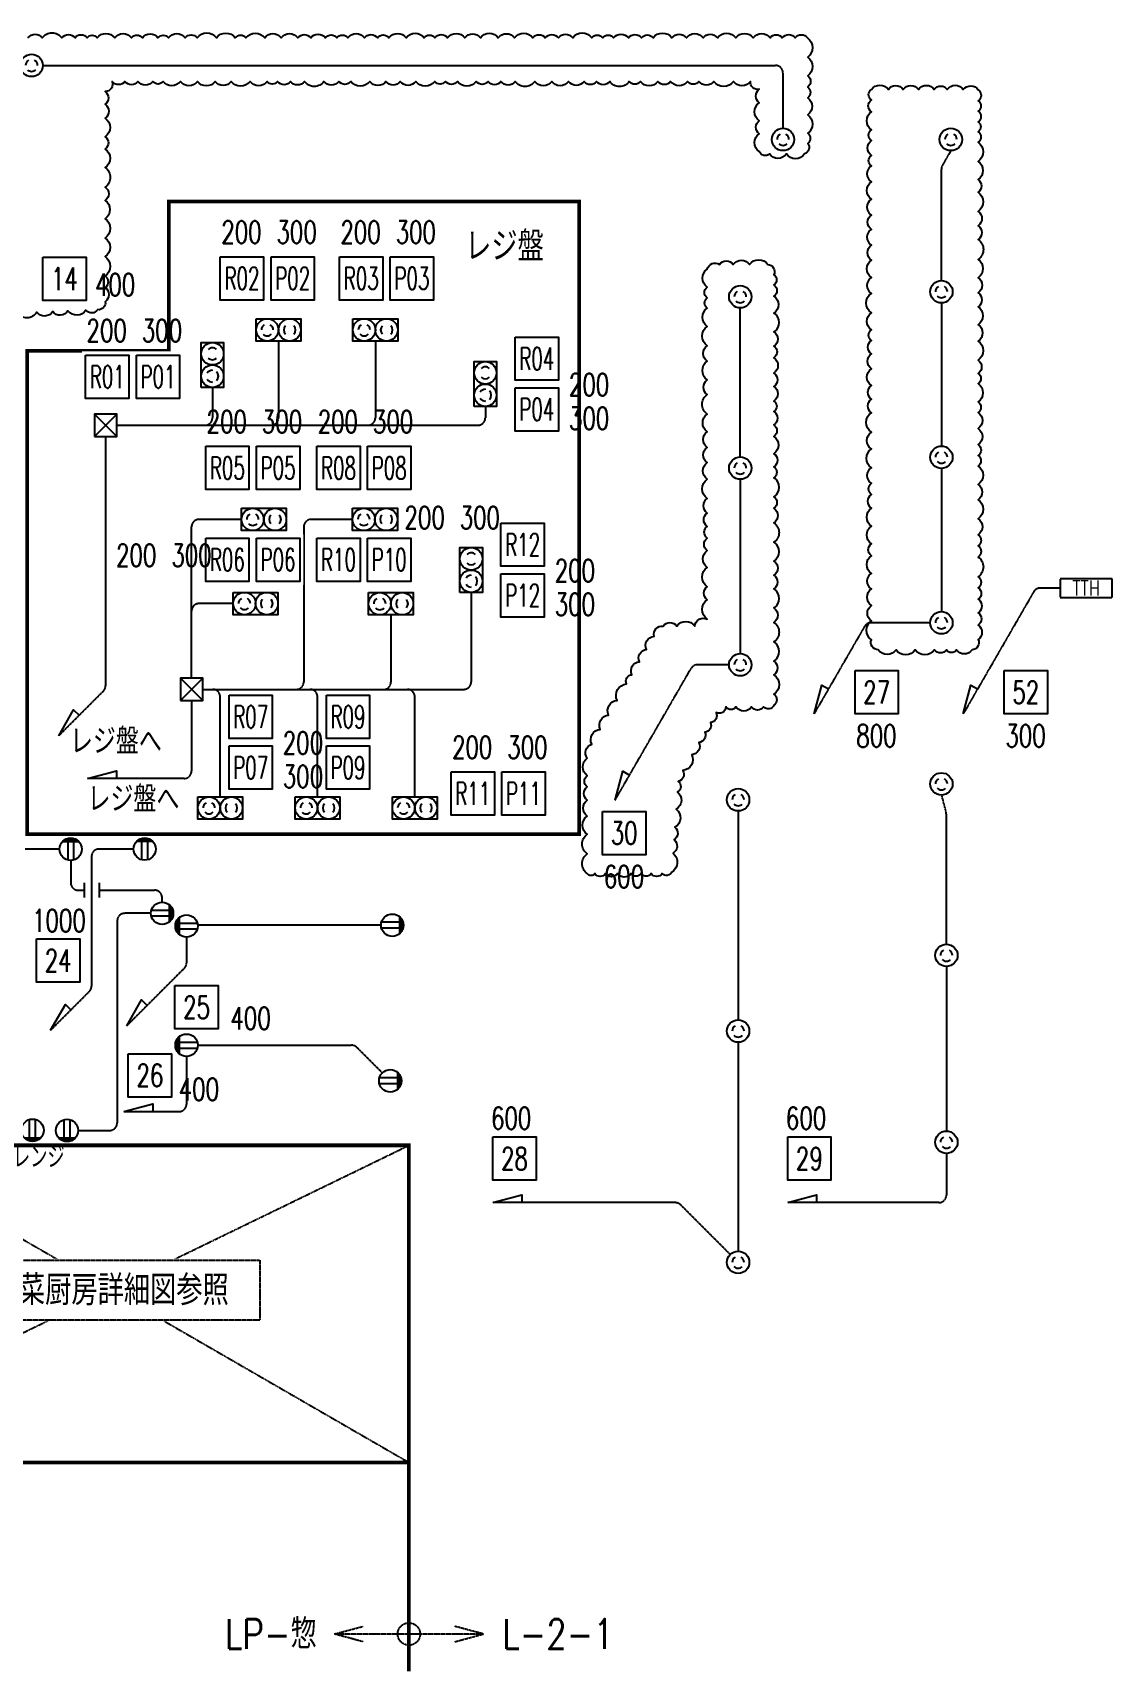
# Model space of a CAD drawing. Header units: millimetres. Extents: x 10577 to 176607, y 1464 to 57550.
# Drawn here: x 125874 to 140350, y 14700 to 36688 of the extents above; entities that cross this region are included whole.
import ezdxf
from ezdxf.enums import TextEntityAlignment as Align

# ---------------------------------------------------------------- set-up
doc = ezdxf.new("R2010")
doc.units = ezdxf.units.MM
doc.header["$LTSCALE"] = 0.2
doc.set_wipeout_variables(frame=1)
for name, pattern in [('CENTER', [50.8, 31.75, -6.35, 6.35, -6.35]), ('HIDDEN', [9.525, 6.35, -3.175]), ('PHANTOM', [63.5, 31.75, -6.35, 6.35, -6.35, 6.35, -6.35])]:
    doc.linetypes.add(name, pattern=pattern)
for name, color, linetype in [('1-回路番号', 4, 'Continuous'), ('1_シンボル', 2, 'Continuous'), ('1_文字', 3, 'Continuous'), ('1_配線_1', 1, 'Continuous'), ('1_配線_4', 1, 'CENTER'), ('1_電源区画', 4, 'PHANTOM')]:
    doc.layers.add(name, color=color, linetype=linetype)
doc.layers.add('1_容量', color=170, linetype='Continuous', plot=False)
doc.layers.add('1_追加変更', color=10, linetype='Continuous', plot=False)
doc.styles.get("Standard").update_dxf_attribs({"font": 'simplex.shx', "width": 0.8, "bigfont": 'extfont2.shx'})

# ---------------------------------------------------------------- blocks, each defined once
blk = doc.blocks.new('O-ｺﾝｾﾝﾄ抜け止め')
at = {"color": 0, "linetype": 'ByBlock'}
blk.add_circle((0, 0), 150, dxfattribs=at)
for start, end in [(135, 225), (315, 45)]:
    blk.add_arc((0, 0), 80, start, end, dxfattribs=at)
blk = doc.blocks.new('O-ｺﾝｾﾝﾄ引掛け3PE付')
at = {"color": 0, "linetype": 'ByBlock'}
blk.add_circle((0, 150), 150, dxfattribs=at)
for start, end in [(120, 180), (225, 315), (0, 60)]:
    blk.add_arc((0, 150), 80, start, end, dxfattribs=at)
blk = doc.blocks.new('C-ﾌﾟﾙﾎﾞｯｸｽ')
at = {"color": 0, "linetype": 'ByBlock'}
for p, q in [((-150, 150), (150, -150)), ((150, 150), (-150, -150))]:
    blk.add_line(p, q, dxfattribs=at)
blk.add_lwpolyline([(-150, -150), (150, -150), (150, 150), (-150, 150)], close=True, dxfattribs=at)
blk = doc.blocks.new('O-ｺﾝｾﾝﾄW')
at = {"linetype": 'ByBlock'}
blk.add_hatch(color=0, dxfattribs=at).paths.add_polyline_path([(112, 50), (-112, 50, 0.447214)])
at = {"color": 0, "linetype": 'ByBlock'}
for p, q in [((-40, 50), (-40, 295)), ((40, 50), (40, 295)), ((-112, 50), (112, 50))]:
    blk.add_line(p, q, dxfattribs=at)
blk.add_circle((0, 150), 150, dxfattribs=at)

msp = doc.modelspace()

# ---------------------------------------------------------------- linework, layer by layer
at = {"layer": '1_シンボル'}
for points in [[(128869, 32855), (129469, 32855), (129469, 32555), (128869, 32555)], [(130168, 32855), (130768, 32855), (130768, 32555), (130168, 32555)], [(128133, 31935), (128133, 32535), (128433, 32535), (128433, 31935)], [(131793, 31680), (131793, 32280), (132093, 32280), (132093, 31680)], [(128673, 30315), (129273, 30315), (129273, 30015), (128673, 30015)], [(130163, 30315), (130763, 30315), (130763, 30015), (130163, 30015)], [(131603, 29187), (131603, 29787), (131903, 29787), (131903, 29187)], [(128562, 29187), (129162, 29187), (129162, 28887), (128562, 28887)], [(130377, 29185), (130977, 29185), (130977, 28885), (130377, 28885)], [(128087, 26447), (128687, 26447), (128687, 26147), (128087, 26147)], [(129392, 26447), (129992, 26447), (129992, 26147), (129392, 26147)], [(130697, 26447), (131297, 26447), (131297, 26147), (130697, 26147)]]:
    msp.add_lwpolyline(points, close=True, dxfattribs=at)
at = {"layer": '1_シンボル', "color": 7, "linetype": 'HIDDEN'}
msp.add_lwpolyline([(139650, 29120), (140350, 29120), (140350, 29370), (139650, 29370)], close=True, dxfattribs=at)
at = {"layer": '1_追加変更'}
msp.add_lwpolyline([(137120, 35928, -0.520567), (137348, 35928, -0.520567), (137547, 35928, -0.520567), (137751, 35928, -0.520567), (137964, 35928, -0.520567), (138138, 35928, -0.520567), (138353, 35928, -0.520567), (138553, 35922, -0.520567), (138553, 35775, -0.520567), (138553, 35637, -0.520567), (138553, 35495, -0.520567), (138553, 35361, -0.520567), (138553, 35221, -0.520567), (138553, 34963, -0.520567), (138553, 34720, -0.520567), (138553, 34550, -0.520567), (138553, 34293, -0.520567), (138553, 34102, -0.520567), (138553, 33918, -0.520567), (138553, 33651, -0.520567), (138553, 33405, -0.520567), (138553, 33203, -0.520567), (138553, 33016, -0.520567), (138553, 32775, -0.520567), (138553, 32556, -0.520567), (138553, 32299, -0.520567), (138553, 32123, -0.520567), (138553, 31985, -0.520567), (138553, 31739, -0.520567), (138553, 31599, -0.520567), (138553, 31383, -0.520567), (138553, 31168, -0.520567), (138553, 31020, -0.520567), (138553, 30881, -0.520567), (138553, 30634, -0.520567), (138553, 30429, -0.520567), (138553, 30174, -0.520567), (138553, 29959, -0.520567), (138553, 29810, -0.520567), (138553, 29661, -0.520567), (138553, 29397, -0.520567), (138553, 29248, -0.520567), (138553, 29094, -0.520567), (138553, 28915, -0.520567), (138553, 28748, -0.520567), (138553, 28554, -0.520567), (138472, 28416, -0.520567), (138263, 28416, -0.520567), (138126, 28416, -0.520567), (137967, 28416, -0.520567), (137708, 28416, -0.520567), (137451, 28416, -0.520567), (137212, 28416, -0.520567), (137120, 28553, -0.520567), (137120, 28804, -0.520567), (137120, 29011, -0.520567), (137120, 29233, -0.520567), (137120, 29441, -0.520567), (137120, 29679, -0.520567), (137120, 29838, -0.520567), (137120, 30075, -0.520567), (137120, 30316, -0.520567), (137120, 30501, -0.520567), (137120, 30649, -0.520567), (137120, 30857, -0.520567), (137120, 31109, -0.520567), (137120, 31335, -0.520567), (137120, 31595, -0.520567), (137120, 31779, -0.520567), (137120, 31958, -0.520567), (137120, 32184, -0.520567), (137120, 32385, -0.520567), (137120, 32561, -0.520567), (137120, 32705, -0.520567), (137120, 32935, -0.520567), (137120, 33195, -0.520567), (137120, 33407, -0.520567), (137120, 33640, -0.520567), (137120, 33842, -0.520567), (137120, 34053, -0.520567), (137120, 34245, -0.520567), (137120, 34457, -0.520567), (137120, 34692, -0.520567), (137120, 34903, -0.520567), (137120, 35044, -0.520567), (137120, 35243, -0.520567), (137120, 35387, -0.520567), (137120, 35628, -0.520567), (137120, 35789, -0.520567)], format="xyb", close=True, dxfattribs=at)
at = {"layer": '1_配線_1'}
for p, q in [((126562, 25295), (126562, 25095)), ((126762, 25295), (126762, 25095))]:
    msp.add_line(p, q, dxfattribs=at)
for points in [[(136351, 27557), (136454, 27943), (136544, 27892)], [(138351, 27557), (138454, 27943), (138544, 27892)], [(126222, 27266), (126422, 27612), (126495, 27539)], [(126608, 26692), (126995, 26796), (126995, 26692)], [(126111, 23317), (126311, 23663), (126384, 23590)], [(127134, 23377), (127334, 23724), (127408, 23650)], [(127096, 22228), (127482, 22331), (127482, 22228)], [(132044, 21007), (132431, 21111), (132431, 21007)], [(135998, 21007), (136384, 21111), (136384, 21007)]]:
    msp.add_lwpolyline(points, dxfattribs=at)
at = {"layer": '1_配線_4'}
for p, q in [((126008, 36250), (135835, 36250)), ((135935, 35408), (135935, 36150)), ((138186, 35108), (138072, 34911)), ((138059, 33367), (138059, 34861)), ((135362, 31003), (135362, 33000)), ((138059, 33067), (138059, 31148)), ((129169, 32555), (129169, 31527)), ((130468, 32555), (130468, 31527)), ((128283, 31935), (128283, 31527)), ((131943, 31680), (131943, 31527)), ((126850, 31277), (126850, 27935)), ((127000, 31427), (131843, 31427)), ((138059, 30848), (138059, 28930)), ((135362, 30703), (135362, 28367)), ((128673, 30165), (128103, 30165)), ((130163, 30165), (129608, 30165)), ((128003, 28037), (128003, 30065)), ((129508, 30065), (129508, 27987)), ((139650, 29245), (139383, 29245)), ((128562, 29037), (128103, 29037)), ((131753, 29187), (131753, 27987)), ((139297, 29195), (138351, 27557)), ((130677, 28885), (130677, 27985)), ((137028, 28730), (136351, 27557)), ((137909, 28780), (137115, 28780)), ((135212, 28217), (134789, 28217)), ((126821, 27865), (126222, 27266)), ((128003, 27737), (128003, 26792)), ((128153, 27887), (131653, 27887)), ((128387, 26447), (128387, 27787)), ((129692, 26447), (129692, 27787)), ((130997, 26447), (130997, 27787)), ((127903, 26692), (126608, 26692)), ((138059, 26469), (138122, 26232)), ((135332, 26257), (135333, 23457)), ((138126, 24472), (138126, 26206)), ((126232, 25745), (125773, 25745)), ((127224, 25747), (126762, 25747)), ((126382, 25595), (126382, 25295)), ((126662, 25647), (126662, 23909)), ((126482, 25195), (126562, 25195)), ((126762, 25195), (127508, 25195)), ((127608, 25035), (127608, 25095)), ((127458, 24885), (127106, 24885)), ((130545, 24726), (128086, 24726)), ((127936, 24565), (127936, 24220)), ((127134, 23377), (127907, 24150)), ((138126, 24172), (138126, 21966)), ((126632, 23838), (126111, 23317)), ((128086, 23117), (130149, 23117)), ((130562, 22746), (130220, 23088)), ((135332, 23157), (135333, 20357)), ((127936, 22967), (127936, 22328)), ((127096, 22228), (127836, 22228)), ((126483, 21975), (126906, 21975)), ((138126, 21666), (138126, 21107)), ((134491, 21007), (132044, 21007)), ((135227, 20313), (134562, 20978)), ((138026, 21007), (135998, 21007))]:
    msp.add_line(p, q, dxfattribs=at)
for centre, start, end in [((135835, 36150), 0, 90), ((138159, 34861), 150, 180), ((128183, 31527), 270, 0), ((129069, 31527), 270, 0), ((130368, 31527), 270, 0), ((131843, 31527), 270, 0), ((128103, 30065), 90, 180), ((129608, 30065), 90, 180), ((139383, 29145), 90, 150), ((128103, 28937), 90, 180), ((137115, 28680), 90, 150), ((134789, 28117), 90, 150), ((126750, 27935), 315, 0), ((129408, 27987), 270, 0), ((130577, 27985), 270, 0), ((131653, 27987), 270, 0), ((128287, 27787), 0, 90), ((129592, 27787), 0, 90), ((130897, 27787), 0, 90), ((127903, 26792), 270, 0), ((138026, 26206), 0, 15), ((126762, 25647), 90, 180), ((126482, 25295), 180, 270), ((127508, 25095), 0, 90), ((127106, 24785), 90, 180), ((127836, 24220), 315, 0), ((126562, 23909), 315, 0), ((130149, 23017), 45, 90), ((127836, 22328), 270, 0), ((126906, 22075), 270, 0), ((134491, 20907), 45, 90), ((138026, 21107), 270, 0)]:
    msp.add_arc(centre, 100, start, end, dxfattribs=at)
at = {"layer": '1_電源区画'}
for p, q in [((122163, 17525), (130918, 21775)), ((123558, 21775), (130918, 17525)), ((131918, 15225), (129918, 15225))]:
    msp.add_line(p, q, dxfattribs=at)
at = {"layer": '1_電源区画', "const_width": 50}
msp.add_lwpolyline([(122158, 20525), (123558, 20525), (123558, 21775), (130918, 21775), (130918, 17525), (122163, 17525), (122163, 20525)], dxfattribs=at)
at = {"layer": '1_電源区画'}
for points in [[(130304, 15121), (129918, 15225), (130304, 15328)], [(131532, 15121), (131918, 15225), (131532, 15328)]]:
    msp.add_lwpolyline(points, dxfattribs=at)
msp.add_circle((130918, 15225), 150, dxfattribs=at)

# ---------------------------------------------------------------- block references
at = {"layer": '1_シンボル', "lineweight": -2}
for p in [(125858, 36100), (135935, 35108), (138186, 35108), (135362, 33000), (138059, 33067), (129019, 32555), (130318, 32555), (135362, 30703), (138059, 30848), (128823, 30015), (130313, 30015), (128712, 28887), (130527, 28885), (138059, 28630), (135362, 28067), (138059, 26469), (128237, 26147), (129542, 26147), (130847, 26147), (135333, 26257), (138126, 24172), (135333, 23157), (138126, 21666), (135333, 20057)]:
    msp.add_blockref('O-ｺﾝｾﾝﾄ引掛け3PE付', p, dxfattribs=at)
at = {"layer": '1_シンボル'}
for name, p in [('O-ｺﾝｾﾝﾄ抜け止め', (129319, 32705)), ('O-ｺﾝｾﾝﾄ抜け止め', (130618, 32705)), ('O-ｺﾝｾﾝﾄ抜け止め', (129123, 30165)), ('O-ｺﾝｾﾝﾄ抜け止め', (130613, 30165)), ('O-ｺﾝｾﾝﾄ抜け止め', (129012, 29037)), ('O-ｺﾝｾﾝﾄ抜け止め', (130827, 29035)), ('O-ｺﾝｾﾝﾄ抜け止め', (128537, 26297)), ('O-ｺﾝｾﾝﾄ抜け止め', (129842, 26297)), ('O-ｺﾝｾﾝﾄ抜け止め', (131147, 26297)), ('O-ｺﾝｾﾝﾄW', (125871, 21827))]:
    msp.add_blockref(name, p, dxfattribs=at)
for name, p, rotation in [('O-ｺﾝｾﾝﾄ抜け止め', (128283, 32385), 90), ('O-ｺﾝｾﾝﾄ抜け止め', (131943, 32130), 90), ('O-ｺﾝｾﾝﾄ抜け止め', (131753, 29637), 90), ('O-ｺﾝｾﾝﾄW', (127374, 25897), 180), ('O-ｺﾝｾﾝﾄW', (127786, 24715), 270), ('O-ｺﾝｾﾝﾄW', (130845, 24726), 89.99999999999999), ('O-ｺﾝｾﾝﾄW', (127786, 23117), 270), ('O-ｺﾝｾﾝﾄW', (130818, 22640), 89.99999999999999)]:
    msp.add_blockref(name, p, dxfattribs=dict(at, rotation=rotation))
at = {"layer": '1_シンボル', "lineweight": -2, "rotation": 90}
for p in [(128433, 32085), (132093, 31830), (131903, 29337)]:
    msp.add_blockref('O-ｺﾝｾﾝﾄ引掛け3PE付', p, dxfattribs=at)
at = {"layer": '1_シンボル', "lineweight": -3}
for p in [(126850, 31427), (128003, 27887)]:
    msp.add_blockref('C-ﾌﾟﾙﾎﾞｯｸｽ', p, dxfattribs=at)
at = {"layer": '1_シンボル', "linetype": 'Continuous'}
for p, rotation in [((126382, 25895), 180), ((127758, 24885), 89.99999999999999)]:
    msp.add_blockref('O-ｺﾝｾﾝﾄW', p, dxfattribs=dict(at, rotation=rotation))
msp.add_blockref('O-ｺﾝｾﾝﾄW', (126333, 21825), dxfattribs=at)

# ---------------------------------------------------------------- texts
at = {"layer": '1_シンボル', "color": 7, "width": 0.8}
msp.add_text('TTH', height=200, dxfattribs=at).set_placement((140000, 29245), align=Align.MIDDLE)
at = {"layer": '1_容量', "width": 0.7}
for s, p in [('200', (128402, 33865)), ('300', (129142, 33865)), ('200', (130000, 33865)), ('300', (130741, 33865)), ('200', (126595, 32546)), ('300', (127336, 32546)), ('200', (133064, 31820)), ('300', (133064, 31370)), ('200', (128205, 31325)), ('300', (128946, 31325)), ('200', (129695, 31325)), ('300', (130436, 31325)), ('200', (126991, 29533)), ('200', (132874, 29327)), ('300', (132874, 28877)), ('200', (131497, 26961)), ('300', (132237, 26961)), ('400', (128525, 23329)), ('レンジ', (125608, 21467))]:
    msp.add_text(s, height=300, dxfattribs=at).set_placement(p)
at = {"layer": '1_文字', "width": 0.8}
for p in [(126372, 27016), (126608, 26242)]:
    msp.add_text('レジ盤へ', height=350, dxfattribs=at).set_placement(p)
at = {"layer": '1_電源区画', "width": 0.8}
for s, p in [('レジ盤', (132200, 33826)), ('LP-惣', (129068, 15225)), ('L-2-1', (132918, 15225))]:
    msp.add_text(s, height=400, dxfattribs=at).set_placement(p, align=Align.MIDDLE_CENTER)

# ---------------------------------------------------------------- wipeouts: each hides what was drawn before it
for points in [[(132114, 26831), (132794, 26831), (132794, 26151), (132114, 26151)], [(133465, 26301), (134145, 26301), (134145, 25621), (133465, 25621)], [(131994, 21937), (132674, 21937), (132674, 21257), (131994, 21257)], [(135948, 21937), (136628, 21937), (136628, 21257), (135948, 21257)]]:
    msp.add_wipeout(points)

# ---------------------------------------------------------------- next in the draw order: linework, layer by layer
at = {"layer": '1-回路番号'}
for points in [[(132164, 26781), (132744, 26781), (132744, 26201), (132164, 26201)], [(133515, 26251), (134095, 26251), (134095, 25671), (133515, 25671)], [(132044, 21887), (132624, 21887), (132624, 21307), (132044, 21307)], [(135998, 21887), (136578, 21887), (136578, 21307), (135998, 21307)]]:
    msp.add_lwpolyline(points, close=True, dxfattribs=at)
at = {"layer": '1_追加変更'}
msp.add_lwpolyline([(133310, 25417, -0.520567), (133310, 25682, -0.520567), (133310, 25944, -0.520567), (133310, 26188, -0.520567), (133310, 26402, -0.520567), (133310, 26580, -0.520567), (133310, 26730, -0.520567), (133310, 26965, -0.520567), (133370, 27151, -0.520567), (133485, 27351, -0.520567), (133596, 27543, -0.520567), (133710, 27740, -0.520567), (133837, 27960, -0.520567), (133909, 28084, -0.520567), (134009, 28257, -0.520567), (134104, 28421, -0.520567), (134206, 28599, -0.520567), (134328, 28736, -0.520567), (134510, 28736, -0.520567), (134751, 28736, -0.520567), (134919, 28830, -0.520567), (134919, 29089, -0.520567), (134919, 29263, -0.520567), (134919, 29522, -0.520567), (134919, 29749, -0.520567), (134919, 29914, -0.520567), (134919, 30071, -0.520567), (134919, 30251, -0.520567), (134919, 30445, -0.520567), (134919, 30704, -0.520567), (134919, 30926, -0.520567), (134919, 31131, -0.520567), (134919, 31341, -0.520567), (134919, 31576, -0.520567), (134919, 31838, -0.520567), (134919, 32034, -0.520567), (134919, 32287, -0.520567), (134919, 32493, -0.520567), (134919, 32753, -0.520567), (134919, 32996, -0.520567), (134919, 33133, -0.520567), (134919, 33280, -0.520567), (134919, 33520, -0.520567), (135082, 33582, -0.520567), (135268, 33582, -0.520567), (135487, 33582, -0.520567), (135733, 33582, -0.520567), (135814, 33445, -0.520567), (135814, 33308, -0.520567), (135814, 33158, -0.520567), (135814, 32931, -0.520567), (135814, 32678, -0.520567), (135814, 32488, -0.520567), (135814, 32332, -0.520567), (135814, 32126, -0.520567), (135814, 31947, -0.520567), (135814, 31751, -0.520567), (135814, 31611, -0.520567), (135814, 31431, -0.520567), (135814, 31278, -0.520567), (135814, 31046, -0.520567), (135814, 30871, -0.520567), (135814, 30723, -0.520567), (135814, 30469, -0.520567), (135814, 30314, -0.520567), (135814, 30120, -0.520567), (135814, 29858, -0.520567), (135814, 29606, -0.520567), (135814, 29416, -0.520567), (135814, 29233, -0.520567), (135814, 28978, -0.520567), (135814, 28785, -0.520567), (135814, 28522, -0.520567), (135814, 28267, -0.520567), (135814, 28082, -0.520567), (135814, 27822, -0.520567), (135814, 27675, -0.520567), (135673, 27651, -0.520567), (135513, 27651, -0.520567), (135304, 27651, -0.520567), (135169, 27651, -0.520567), (135038, 27575, -0.520567), (134961, 27442, -0.520567), (134887, 27313, -0.520567), (134807, 27176, -0.520567), (134712, 27011, -0.520567), (134590, 26800, -0.520567), (134531, 26654, -0.520567), (134521, 26512, -0.520567), (134504, 26282, -0.520567), (134486, 26038, -0.520567), (134474, 25873, -0.520567), (134460, 25691, -0.520567), (134442, 25437, -0.520567), (134315, 25417, -0.520567), (134168, 25417, -0.520567), (134032, 25417, -0.520567), (133898, 25417, -0.520567), (133716, 25417, -0.520567), (133556, 25417, -0.520567), (133411, 25417, -0.520567), (133310, 25417, -0.520567)], format="xyb", dxfattribs=at)
at = {"layer": '1_配線_1'}
msp.add_lwpolyline([(133684, 26403), (133787, 26790), (133877, 26738)], dxfattribs=at)
at = {"layer": '1_配線_4'}
msp.add_line((133684, 26403), (134702, 28167), dxfattribs=at)

# ---------------------------------------------------------------- next in the draw order: texts
at = {"layer": '1-回路番号'}
for s, width, p in [('P11', 0.6, (132454, 26491)), ('30', 0.7, (133805, 25961)), ('28', 0.7, (132334, 21597)), ('29', 0.7, (136288, 21597))]:
    msp.add_text(s, height=300, dxfattribs=dict(at, width=width)).set_placement(p, align=Align.MIDDLE)
at = {"layer": '1_容量', "width": 0.7}
for p in [(133532, 25226), (132020, 21989), (135974, 21989)]:
    msp.add_text('600', height=300, dxfattribs=at).set_placement(p)

# ---------------------------------------------------------------- next in the draw order: wipeouts: each hides what was drawn before it
for points in [[(136851, 28188), (137531, 28188), (137531, 27508), (136851, 27508)], [(138851, 28188), (139531, 28188), (139531, 27508), (138851, 27508)], [(128456, 27179), (129136, 27179), (129136, 26499), (128456, 26499)], [(129761, 27179), (130441, 27179), (130441, 26499), (129761, 26499)], [(125875, 24592), (126555, 24592), (126555, 23912), (125875, 23912)], [(127731, 23966), (128411, 23966), (128411, 23286), (127731, 23286)], [(127105, 23053), (127785, 23053), (127785, 22373), (127105, 22373)], [(124899, 20254), (128939, 20254), (128939, 19414), (124899, 19414)]]:
    msp.add_wipeout(points)

# ---------------------------------------------------------------- next in the draw order: linework, layer by layer
at = {"layer": '1-回路番号'}
for points in [[(136901, 28138), (137481, 28138), (137481, 27558), (136901, 27558)], [(138901, 28138), (139481, 28138), (139481, 27558), (138901, 27558)], [(128506, 27129), (129086, 27129), (129086, 26549), (128506, 26549)], [(129811, 27129), (130391, 27129), (130391, 26549), (129811, 26549)], [(125925, 24542), (126505, 24542), (126505, 23962), (125925, 23962)], [(127781, 23916), (128361, 23916), (128361, 23336), (127781, 23336)], [(127155, 23003), (127735, 23003), (127735, 22423), (127155, 22423)]]:
    msp.add_lwpolyline(points, close=True, dxfattribs=at)
at = {"layer": '1_配線_4'}
msp.add_line((127006, 24785), (127006, 22075), dxfattribs=at)
at = {"layer": '1_電源区画', "linetype": 'PHANTOM', "const_width": 50}
msp.add_lwpolyline([(122158, 20525), (123558, 20525), (123558, 21775), (130918, 21775), (130918, 14725)], dxfattribs=at)
at = {"layer": '1_電源区画'}
msp.add_lwpolyline([(124919, 20234), (128919, 20234), (128919, 19434), (124919, 19434)], close=True, dxfattribs=at)

# ---------------------------------------------------------------- next in the draw order: texts
at = {"layer": '1-回路番号'}
for s, width, p in [('27', 0.7, (137191, 27848)), ('52', 0.7, (139191, 27848)), ('P07', 0.6, (128796, 26839)), ('P09', 0.6, (130101, 26839)), ('24', 0.7, (126215, 24252)), ('25', 0.7, (128071, 23626)), ('26', 0.7, (127445, 22713))]:
    msp.add_text(s, height=300, dxfattribs=dict(at, width=width)).set_placement(p, align=Align.MIDDLE)
at = {"layer": '1_容量', "color": 210, "width": 0.7}
msp.add_text('800', height=300, dxfattribs=at).set_placement((136918, 27114))
at = {"layer": '1_容量', "width": 0.7}
for s, p in [('300', (138918, 27114)), ('300', (129227, 26569)), ('1000', (125865, 24638)), ('400', (127832, 22377))]:
    msp.add_text(s, height=300, dxfattribs=at).set_placement(p)
at = {"layer": '1_電源区画', "width": 0.8}
msp.add_text('惣菜厨房詳細図参照', height=400, dxfattribs=at).set_placement((126919, 19834), align=Align.MIDDLE_CENTER)

# ---------------------------------------------------------------- next in the draw order: wipeouts: each hides what was drawn before it
msp.add_wipeout([(131434, 26831), (132114, 26831), (132114, 26151), (131434, 26151)])

# ---------------------------------------------------------------- next in the draw order: linework, layer by layer
at = {"layer": '1-回路番号'}
msp.add_lwpolyline([(131484, 26781), (132064, 26781), (132064, 26201), (131484, 26201)], close=True, dxfattribs=at)

# ---------------------------------------------------------------- next in the draw order: texts
at = {"layer": '1-回路番号', "width": 0.6}
msp.add_text('R11', height=300, dxfattribs=at).set_placement((131774, 26491), align=Align.MIDDLE)

# ---------------------------------------------------------------- next in the draw order: wipeouts: each hides what was drawn before it
for points in [[(128456, 27859), (129136, 27859), (129136, 27179), (128456, 27179)], [(129761, 27859), (130441, 27859), (130441, 27179), (129761, 27179)]]:
    msp.add_wipeout(points)

# ---------------------------------------------------------------- next in the draw order: linework, layer by layer
at = {"layer": '1-回路番号'}
for points in [[(128506, 27809), (129086, 27809), (129086, 27229), (128506, 27229)], [(129811, 27809), (130391, 27809), (130391, 27229), (129811, 27229)]]:
    msp.add_lwpolyline(points, close=True, dxfattribs=at)
at = {"layer": '1_電源区画', "const_width": 50}
msp.add_lwpolyline([(125800, 32426), (127700, 32426), (127700, 34426), (133200, 34426), (133200, 25947), (125800, 25947), (125800, 32426)], dxfattribs=at)

# ---------------------------------------------------------------- next in the draw order: texts
at = {"layer": '1-回路番号', "width": 0.6}
for s, p in [('R07', (128796, 27519)), ('R09', (130101, 27519))]:
    msp.add_text(s, height=300, dxfattribs=at).set_placement(p, align=Align.MIDDLE)
at = {"layer": '1_容量', "width": 0.7}
msp.add_text('200', height=300, dxfattribs=at).set_placement((129227, 27019))

# ---------------------------------------------------------------- next in the draw order: wipeouts: each hides what was drawn before it
for points in [[(125958, 33730), (126638, 33730), (126638, 33050), (125958, 33050)], [(129019, 33735), (129699, 33735), (129699, 33055), (129019, 33055)], [(130618, 33735), (131298, 33735), (131298, 33055), (130618, 33055)], [(127213, 32416), (127893, 32416), (127893, 31736), (127213, 31736)], [(132293, 31980), (132973, 31980), (132973, 31300), (132293, 31300)], [(128823, 31195), (129503, 31195), (129503, 30515), (128823, 30515)], [(130313, 31195), (130993, 31195), (130993, 30515), (130313, 30515)], [(128823, 29965), (129503, 29965), (129503, 29285), (128823, 29285)], [(130313, 29965), (130993, 29965), (130993, 29285), (130313, 29285)], [(132103, 29487), (132783, 29487), (132783, 28807), (132103, 28807)]]:
    msp.add_wipeout(points)

# ---------------------------------------------------------------- next in the draw order: linework, layer by layer
at = {"layer": '1-回路番号'}
for points in [[(126008, 33680), (126588, 33680), (126588, 33100), (126008, 33100)], [(129069, 33685), (129649, 33685), (129649, 33105), (129069, 33105)], [(130668, 33685), (131248, 33685), (131248, 33105), (130668, 33105)], [(127263, 32366), (127843, 32366), (127843, 31786), (127263, 31786)], [(132343, 31930), (132923, 31930), (132923, 31350), (132343, 31350)], [(128873, 31145), (129453, 31145), (129453, 30565), (128873, 30565)], [(130363, 31145), (130943, 31145), (130943, 30565), (130363, 30565)], [(128873, 29915), (129453, 29915), (129453, 29335), (128873, 29335)], [(130363, 29915), (130943, 29915), (130943, 29335), (130363, 29335)], [(132153, 29437), (132733, 29437), (132733, 28857), (132153, 28857)]]:
    msp.add_lwpolyline(points, close=True, dxfattribs=at)

# ---------------------------------------------------------------- next in the draw order: texts
for s, width, p in [('14', 0.7, (126298, 33390)), ('P02', 0.6, (129359, 33395)), ('P03', 0.6, (130958, 33395)), ('P01', 0.6, (127553, 32076)), ('P04', 0.6, (132633, 31640)), ('P05', 0.6, (129163, 30855)), ('P08', 0.6, (130653, 30855)), ('P06', 0.6, (129163, 29625)), ('P10', 0.6, (130653, 29625)), ('P12', 0.6, (132443, 29147))]:
    msp.add_text(s, height=300, dxfattribs=dict(at, width=width)).set_placement(p, align=Align.MIDDLE)
at = {"layer": '1_容量', "width": 0.7}
for s, p in [('400', (126708, 33160)), ('200', (130859, 30039))]:
    msp.add_text(s, height=300, dxfattribs=at).set_placement(p)

# ---------------------------------------------------------------- next in the draw order: wipeouts: each hides what was drawn before it
for points in [[(128339, 33735), (129019, 33735), (129019, 33055), (128339, 33055)], [(129938, 33735), (130618, 33735), (130618, 33055), (129938, 33055)], [(132293, 32660), (132973, 32660), (132973, 31980), (132293, 31980)], [(126533, 32416), (127213, 32416), (127213, 31736), (126533, 31736)], [(128143, 31195), (128823, 31195), (128823, 30515), (128143, 30515)], [(129633, 31195), (130313, 31195), (130313, 30515), (129633, 30515)], [(132103, 30167), (132783, 30167), (132783, 29487), (132103, 29487)], [(128143, 29965), (128823, 29965), (128823, 29285), (128143, 29285)], [(129633, 29965), (130313, 29965), (130313, 29285), (129633, 29285)]]:
    msp.add_wipeout(points)

# ---------------------------------------------------------------- next in the draw order: linework, layer by layer
at = {"layer": '1-回路番号'}
for points in [[(128389, 33685), (128969, 33685), (128969, 33105), (128389, 33105)], [(129988, 33685), (130568, 33685), (130568, 33105), (129988, 33105)], [(132343, 32610), (132923, 32610), (132923, 32030), (132343, 32030)], [(126583, 32366), (127163, 32366), (127163, 31786), (126583, 31786)], [(128193, 31145), (128773, 31145), (128773, 30565), (128193, 30565)], [(129683, 31145), (130263, 31145), (130263, 30565), (129683, 30565)], [(128193, 29915), (128773, 29915), (128773, 29335), (128193, 29335)], [(129683, 29915), (130263, 29915), (130263, 29335), (129683, 29335)], [(132153, 30117), (132733, 30117), (132733, 29537), (132153, 29537)]]:
    msp.add_lwpolyline(points, close=True, dxfattribs=at)
at = {"layer": '1_追加変更'}
msp.add_lwpolyline([(125809, 36619, -0.520567), (126001, 36619, -0.520567), (126264, 36619, -0.520567), (126440, 36619, -0.520567), (126602, 36619, -0.520567), (126737, 36619, -0.520567), (126972, 36619, -0.520567), (127199, 36619, -0.520567), (127343, 36619, -0.520567), (127553, 36619, -0.520567), (127693, 36619, -0.520567), (127919, 36619, -0.520567), (128078, 36619, -0.520567), (128337, 36619, -0.520567), (128590, 36619, -0.520567), (128733, 36619, -0.520567), (128984, 36619, -0.520567), (129204, 36619, -0.520567), (129429, 36619, -0.520567), (129601, 36619, -0.520567), (129799, 36619, -0.520567), (129952, 36619, -0.520567), (130100, 36619, -0.520567), (130322, 36619, -0.520567), (130496, 36619, -0.520567), (130650, 36619, -0.520567), (130881, 36619, -0.520567), (131123, 36619, -0.520567), (131266, 36619, -0.520567), (131437, 36619, -0.520567), (131669, 36619, -0.520567), (131876, 36619, -0.520567), (132117, 36619, -0.520567), (132335, 36619, -0.520567), (132580, 36619, -0.520567), (132747, 36619, -0.520567), (132923, 36619, -0.520567), (133115, 36619, -0.520567), (133369, 36619, -0.520567), (133517, 36619, -0.520567), (133663, 36619, -0.520567), (133861, 36619, -0.520567), (134038, 36619, -0.520567), (134193, 36619, -0.520567), (134446, 36619, -0.520567), (134639, 36619, -0.520567), (134864, 36619, -0.520567), (135055, 36619, -0.520567), (135302, 36619, -0.520567), (135536, 36619, -0.520567), (135761, 36619, -0.520567), (135926, 36619, -0.520567), (136098, 36619, -0.520567), (136263, 36619, -0.520567), (136266, 36360, -0.520567), (136266, 36111, -0.520567), (136266, 35961, -0.520567), (136266, 35817, -0.520567), (136266, 35587, -0.520567), (136266, 35342, -0.520567), (136266, 35206, -0.520567), (136225, 35064, -0.520567), (135980, 35064, -0.520567), (135752, 35064, -0.520567), (135617, 35095, -0.520567), (135617, 35335, -0.520567), (135617, 35509, -0.520567), (135617, 35749, -0.520567), (135617, 35930, -0.520567), (135498, 36037, -0.520567), (135269, 36037, -0.520567), (135008, 36037, -0.520567), (134808, 36037, -0.520567), (134656, 36037, -0.520567), (134428, 36037, -0.520567), (134258, 36037, -0.520567), (134022, 36037, -0.520567), (133874, 36037, -0.520567), (133611, 36037, -0.520567), (133434, 36037, -0.520567), (133268, 36037, -0.520567), (133059, 36037, -0.520567), (132833, 36037, -0.520567), (132607, 36037, -0.520567), (132343, 36037, -0.520567), (132153, 36037, -0.520567), (131980, 36037, -0.520567), (131819, 36037, -0.520567), (131569, 36037, -0.520567), (131407, 36037, -0.520567), (131265, 36037, -0.520567), (131011, 36037, -0.520567), (130802, 36037, -0.520567), (130610, 36037, -0.520567), (130393, 36037, -0.520567), (130138, 36037, -0.520567), (129978, 36037, -0.520567), (129779, 36037, -0.520567), (129517, 36037, -0.520567), (129330, 36037, -0.520567), (129156, 36037, -0.520567), (129016, 36037, -0.520567), (128787, 36037, -0.520567), (128535, 36037, -0.520567), (128321, 36037, -0.520567), (128082, 36037, -0.520567), (127853, 36037, -0.520567), (127623, 36037, -0.520567), (127485, 36037, -0.520567), (127284, 36037, -0.520567), (127110, 36037, -0.520567), (126939, 36037, -0.520567), (126845, 35900, -0.520567), (126845, 35729, -0.520567), (126845, 35543, -0.520567), (126845, 35295, -0.520567), (126845, 35130, -0.520567), (126845, 34882, -0.520567), (126845, 34620, -0.520567), (126845, 34441, -0.520567), (126845, 34195, -0.520567), (126845, 33937, -0.520567), (126845, 33688, -0.520567), (126845, 33428, -0.520567), (126845, 33274, -0.520567), (126845, 33083, -0.520567), (126745, 32977, -0.520567), (126587, 32970, -0.520567), (126346, 32960, -0.520567), (126141, 32951, -0.520567), (125928, 32942, -0.520567), (125662, 32931, -0.520567)], format="xyb", dxfattribs=at)

# ---------------------------------------------------------------- next in the draw order: texts
at = {"layer": '1-回路番号', "width": 0.6}
for s, p in [('R02', (128679, 33395)), ('R03', (130278, 33395)), ('R04', (132633, 32320)), ('R01', (126873, 32076)), ('R05', (128483, 30855)), ('R08', (129973, 30855)), ('R12', (132443, 29827)), ('R06', (128483, 29625)), ('R10', (129973, 29625))]:
    msp.add_text(s, height=300, dxfattribs=at).set_placement(p, align=Align.MIDDLE)
at = {"layer": '1_容量', "width": 0.7}
for p in [(131599, 30039), (127732, 29533)]:
    msp.add_text('300', height=300, dxfattribs=at).set_placement(p)

doc.saveas('drawing.dxf')
